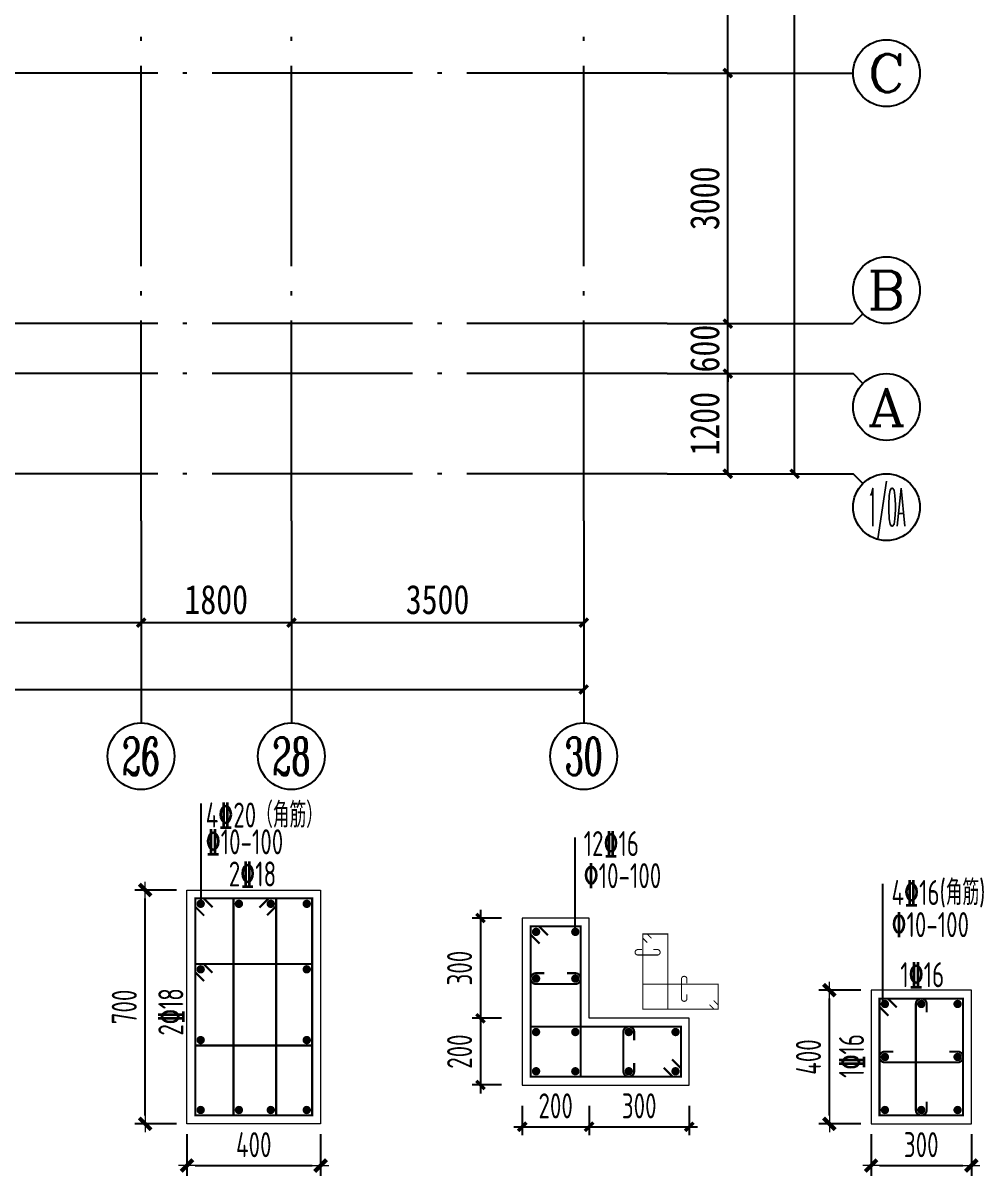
# Model space of a CAD drawing. Extents: x -144902 to 588294, y -160863 to 65494.
# Drawn here: x 22089 to 33546, y -132730 to -118918 of the extents above; entities that cross this region are included whole.
import ezdxf
from ezdxf.enums import TextEntityAlignment as Align

# ---------------------------------------------------------------- set-up
doc = ezdxf.new("R2010")
doc.units = 0
doc.header["$LTSCALE"] = 100
doc.linetypes.add('ACAD_ISO04W100', pattern=[30.5, 24, -3, 0.5, -3])
doc.layers.get('0').update_dxf_attribs({"linetype": 'CONTINUOUS'})
doc.layers.get('Defpoints').update_dxf_attribs({"linetype": 'CONTINUOUS'})
for name, color, linetype in [('AXIS', 3, 'CONTINUOUS'), ('AXIS_TEXT', 7, 'CONTINUOUS'), ('DIM', 3, 'CONTINUOUS'), ('DOTE', 253, 'ACAD_ISO04W100'), ('柱', 2, 'CONTINUOUS')]:
    doc.layers.add(name, color=color, linetype=linetype)
for name, color, linetype, lineweight in [('REIN', 6, 'CONTINUOUS', 18), ('Z-柱大样外框', 7, 'ByLayer', 18), ('Z-详图标注', 3, 'CONTINUOUS', 18)]:
    doc.layers.add(name, color=color, linetype=linetype, lineweight=lineweight)
doc.styles.add('_HZTXT', font='complex.shx', dxfattribs={"width": 0.7, "bigfont": 'tssdchn.shx'})
doc.styles.add('COMPLEX', font='COMPLEX')
doc.styles.add('DIM_FONT', font='SIMHEI.TTF', dxfattribs={"width": 0.8})
doc.styles.get("Standard").update_dxf_attribs({"font": 'tssdeng.shx', "width": 0.7, "bigfont": 'tssdchn.shx'})
doc.styles.add('TCCAD_Dimension', font='Tssdeng.shx', dxfattribs={"width": 0.7, "bigfont": 'tssdchn.shx'})
doc.styles.add('TSSD_Dimension', font='Tssdeng.shx', dxfattribs={"width": 0.7, "bigfont": 'tssdchn.shx'})
doc.dimstyles.new('_TCH_ARCH&&100', dxfattribs={"dimtxt": 350, "dimasz": 100, "dimexe": 250, "dimexo": 300, "dimgap": 100, "dimtad": 1, "dimdec": 0, "dimzin": 0, "dimdsep": 46, "dimtxsty": 'DIM_FONT', "dimblk": 'ARCHTICK', "dimcen": 0.09, "dimclrt": 7, "dimazin": 2, "dimtfac": 1, "dimtdec": 0, "dimtix": 1, "dimtmove": 2, "dimatfit": 3, "dimfxl": 1, "dimtolj": 1, "dimtzin": 0, "dimarcsym": 0})
doc.dimstyles.new('TCCAD_25_100', dxfattribs={"dimtxt": 300, "dimasz": 100, "dimexe": 125, "dimexo": 125, "dimgap": 100, "dimtad": 1, "dimdec": 0, "dimlfac": 0.25, "dimzin": 0, "dimdsep": 46, "dimtxsty": 'TCCAD_Dimension', "dimblk": '_TCDBK25_100', "dimcen": 0, "dimclrt": 7, "dimadec": 0, "dimazin": 0, "dimtfac": 1, "dimtdec": 0, "dimtix": 1, "dimtmove": 2, "dimatfit": 3, "dimfxl": 1, "dimtolj": 1, "dimtzin": 0, "dimarcsym": 0})
doc.dimstyles.new('TSSD_25_100', dxfattribs={"dimtxt": 300, "dimasz": 100, "dimexe": 100, "dimexo": 250, "dimgap": 100, "dimtad": 1, "dimdec": 0, "dimlfac": 0.25, "dimzin": 0, "dimdsep": 46, "dimtxsty": 'TSSD_Dimension', "dimblk": 'ARCHTICK', "dimcen": 0, "dimdle": 100, "dimclrt": 7, "dimadec": 0, "dimazin": 0, "dimtfac": 1, "dimtdec": 0, "dimtix": 1, "dimtmove": 2, "dimatfit": 3, "dimfxl": 1, "dimtolj": 1, "dimtzin": 0, "dimarcsym": 0})

# ---------------------------------------------------------------- blocks, each defined once
blk = doc.blocks.new('_TCDBK25_100')
blk.add_line((-1, 0), (1, 0))
at = {"const_width": 0.5}
blk.add_lwpolyline([(-0.7, -0.7), (0.7, 0.7)], dxfattribs=at)
blk = doc.blocks.new('*D444')
at = {"layer": 'Defpoints', "color": 0}
for p in [(24051, -132105), (25651, -132105), (25651, -132605)]:
    blk.add_point(p, dxfattribs=at)
at = {"layer": 'Z-详图标注', "color": 0, "lineweight": -2}
for p, q in [((24051, -132230), (24051, -132730)), ((25651, -132230), (25651, -132730)), ((24151, -132605), (25551, -132605))]:
    blk.add_line(p, q, dxfattribs=at)
at = {"layer": 'Z-详图标注', "color": 0, "lineweight": -2, "xscale": 100, "yscale": 100, "zscale": 100, "rotation": 180}
blk.add_blockref('_TCDBK25_100', (24051, -132605), dxfattribs=at)
at = {"layer": 'Z-详图标注', "color": 0, "lineweight": -2, "xscale": 100, "yscale": 100, "zscale": 100}
blk.add_blockref('_TCDBK25_100', (25651, -132605), dxfattribs=at)
at = {"layer": 'Z-详图标注', "color": 7, "insert": (24851, -132355), "char_height": 300, "attachment_point": 5, "style": 'TCCAD_Dimension'}
blk.add_mtext('\\A1;400', dxfattribs=at)
blk = doc.blocks.new('*D445')
at = {"layer": 'Defpoints', "color": 0}
for p in [(23551, -129305), (24051, -129305), (24051, -132105)]:
    blk.add_point(p, dxfattribs=at)
at = {"layer": 'Z-详图标注', "color": 0, "lineweight": -2}
for p, q in [((23926, -129305), (23426, -129305)), ((23551, -132005), (23551, -129405)), ((23926, -132105), (23426, -132105))]:
    blk.add_line(p, q, dxfattribs=at)
at = {"layer": 'Z-详图标注', "color": 0, "lineweight": -2, "xscale": 100, "yscale": 100, "zscale": 100}
for p, rotation in [((23551, -129305), 90), ((23551, -132105), 270)]:
    blk.add_blockref('_TCDBK25_100', p, dxfattribs=dict(at, rotation=rotation))
at = {"layer": 'Z-详图标注', "color": 7, "insert": (23301, -130705), "char_height": 300, "attachment_point": 5, "rotation": 90, "style": 'TCCAD_Dimension'}
blk.add_mtext('\\A1;700', dxfattribs=at)
blk = doc.blocks.new('_ArchTick')
at = {"color": 0, "linetype": 'ByBlock', "const_width": 0.4}
blk.add_lwpolyline([(-0.5, -0.5), (0.5, 0.5)], dxfattribs=at)
blk = doc.blocks.new('*D446')
at = {"layer": 'Defpoints', "color": 0}
for p in [(28066, -129640), (27566, -130840), (28066, -130840)]:
    blk.add_point(p, dxfattribs=at)
at = {"layer": 'DIM', "color": 0, "lineweight": -2}
for p, q in [((27566, -129540), (27566, -130940)), ((27816, -129640), (27466, -129640)), ((27816, -130840), (27466, -130840))]:
    blk.add_line(p, q, dxfattribs=at)
at = {"layer": 'DIM', "color": 0, "lineweight": -2, "xscale": 100, "yscale": 100, "zscale": 100}
for p, rotation in [((27566, -129640), 90), ((27566, -130840), 270)]:
    blk.add_blockref('_ArchTick', p, dxfattribs=dict(at, rotation=rotation))
at = {"layer": 'DIM', "color": 7, "insert": (27316, -130240), "char_height": 300, "attachment_point": 5, "rotation": 90, "style": 'TSSD_Dimension'}
blk.add_mtext('\\A1;300', dxfattribs=at)
blk = doc.blocks.new('*D447')
at = {"layer": 'Defpoints', "color": 0}
for p in [(28066, -130840), (27566, -131640), (28066, -131640)]:
    blk.add_point(p, dxfattribs=at)
at = {"layer": 'DIM', "color": 0, "lineweight": -2}
for p, q in [((27566, -130740), (27566, -131740)), ((27816, -130840), (27466, -130840)), ((27816, -131640), (27466, -131640))]:
    blk.add_line(p, q, dxfattribs=at)
at = {"layer": 'DIM', "color": 0, "lineweight": -2, "xscale": 100, "yscale": 100, "zscale": 100}
for p, rotation in [((27566, -130840), 90), ((27566, -131640), 270)]:
    blk.add_blockref('_ArchTick', p, dxfattribs=dict(at, rotation=rotation))
at = {"layer": 'DIM', "color": 7, "insert": (27316, -131240), "char_height": 300, "attachment_point": 5, "rotation": 90, "style": 'TSSD_Dimension'}
blk.add_mtext('\\A1;200', dxfattribs=at)
blk = doc.blocks.new('*D448')
at = {"layer": 'Defpoints', "color": 0}
for p in [(28066, -131640), (28866, -131640), (28866, -132140)]:
    blk.add_point(p, dxfattribs=at)
at = {"layer": 'DIM', "color": 0, "lineweight": -2}
for p, q in [((28066, -131890), (28066, -132240)), ((28866, -131890), (28866, -132240)), ((27966, -132140), (28966, -132140))]:
    blk.add_line(p, q, dxfattribs=at)
at = {"layer": 'DIM', "color": 0, "lineweight": -2, "xscale": 100, "yscale": 100, "zscale": 100, "rotation": 180}
blk.add_blockref('_ArchTick', (28066, -132140), dxfattribs=at)
at = {"layer": 'DIM', "color": 0, "lineweight": -2, "xscale": 100, "yscale": 100, "zscale": 100}
blk.add_blockref('_ArchTick', (28866, -132140), dxfattribs=at)
at = {"layer": 'DIM', "color": 7, "insert": (28466, -131890), "char_height": 300, "attachment_point": 5, "style": 'TSSD_Dimension'}
blk.add_mtext('\\A1;200', dxfattribs=at)
blk = doc.blocks.new('*D449')
at = {"layer": 'Defpoints', "color": 0}
for p in [(28866, -131640), (30066, -131640), (30066, -132140)]:
    blk.add_point(p, dxfattribs=at)
at = {"layer": 'DIM', "color": 0, "lineweight": -2}
for p, q in [((28866, -131890), (28866, -132240)), ((30066, -131890), (30066, -132240)), ((28766, -132140), (30166, -132140))]:
    blk.add_line(p, q, dxfattribs=at)
at = {"layer": 'DIM', "color": 0, "lineweight": -2, "xscale": 100, "yscale": 100, "zscale": 100, "rotation": 180}
blk.add_blockref('_ArchTick', (28866, -132140), dxfattribs=at)
at = {"layer": 'DIM', "color": 0, "lineweight": -2, "xscale": 100, "yscale": 100, "zscale": 100}
blk.add_blockref('_ArchTick', (30066, -132140), dxfattribs=at)
at = {"layer": 'DIM', "color": 7, "insert": (29466, -131890), "char_height": 300, "attachment_point": 5, "style": 'TSSD_Dimension'}
blk.add_mtext('\\A1;300', dxfattribs=at)
blk = doc.blocks.new('*D450')
at = {"layer": 'Defpoints', "color": 0}
for p in [(32243, -132105), (33443, -132105), (33443, -132605)]:
    blk.add_point(p, dxfattribs=at)
at = {"layer": 'Z-详图标注', "color": 0, "lineweight": -2}
for p, q in [((32243, -132230), (32243, -132730)), ((33443, -132230), (33443, -132730)), ((32343, -132605), (33343, -132605))]:
    blk.add_line(p, q, dxfattribs=at)
at = {"layer": 'Z-详图标注', "color": 0, "lineweight": -2, "xscale": 100, "yscale": 100, "zscale": 100, "rotation": 180}
blk.add_blockref('_TCDBK25_100', (32243, -132605), dxfattribs=at)
at = {"layer": 'Z-详图标注', "color": 0, "lineweight": -2, "xscale": 100, "yscale": 100, "zscale": 100}
blk.add_blockref('_TCDBK25_100', (33443, -132605), dxfattribs=at)
at = {"layer": 'Z-详图标注', "color": 7, "insert": (32843, -132355), "char_height": 300, "attachment_point": 5, "style": 'TCCAD_Dimension'}
blk.add_mtext('\\A1;300', dxfattribs=at)
blk = doc.blocks.new('*D451')
at = {"layer": 'Defpoints', "color": 0}
for p in [(31743, -130505), (32243, -130505), (32243, -132105)]:
    blk.add_point(p, dxfattribs=at)
at = {"layer": 'Z-详图标注', "color": 0, "lineweight": -2}
for p, q in [((32118, -130505), (31618, -130505)), ((31743, -132005), (31743, -130605)), ((32118, -132105), (31618, -132105))]:
    blk.add_line(p, q, dxfattribs=at)
at = {"layer": 'Z-详图标注', "color": 0, "lineweight": -2, "xscale": 100, "yscale": 100, "zscale": 100}
for p, rotation in [((31743, -130505), 90), ((31743, -132105), 270)]:
    blk.add_blockref('_TCDBK25_100', p, dxfattribs=dict(at, rotation=rotation))
at = {"layer": 'Z-详图标注', "color": 7, "insert": (31493, -131305), "char_height": 300, "attachment_point": 5, "rotation": 90, "style": 'TCCAD_Dimension'}
blk.add_mtext('\\A1;400', dxfattribs=at)
blk = doc.blocks.new('*D1138')
at = {"layer": 'AXIS', "color": 0, "lineweight": -2}
for p, q in [((30102, -123118), (30777, -123118)), ((30527, -124318), (30527, -123118)), ((30102, -124318), (30777, -124318))]:
    blk.add_line(p, q, dxfattribs=at)
at = {"layer": 'Defpoints', "color": 0}
for p in [(29802, -123118), (30527, -123118), (29802, -124318)]:
    blk.add_point(p, dxfattribs=at)
at = {"layer": 'AXIS', "color": 0, "lineweight": -2, "xscale": 100, "yscale": 100, "zscale": 100}
for p, rotation in [((30527, -123118), 90), ((30527, -124318), 270)]:
    blk.add_blockref('_ArchTick', p, dxfattribs=dict(at, rotation=rotation))
at = {"layer": 'AXIS', "color": 7, "insert": (30252, -123718), "char_height": 350, "attachment_point": 5, "rotation": 90, "style": 'DIM_FONT'}
blk.add_mtext('\\A1;1200', dxfattribs=at)
blk = doc.blocks.new('*D1139')
at = {"layer": 'AXIS', "color": 0, "lineweight": -2}
for p, q in [((30527, -122518), (30527, -122418)), ((30102, -122518), (30777, -122518)), ((30527, -123118), (30527, -122518)), ((30102, -123118), (30777, -123118)), ((30527, -123118), (30527, -123218))]:
    blk.add_line(p, q, dxfattribs=at)
at = {"layer": 'Defpoints', "color": 0}
for p in [(29802, -122518), (30527, -122518), (29802, -123118)]:
    blk.add_point(p, dxfattribs=at)
at = {"layer": 'AXIS', "color": 0, "lineweight": -2, "xscale": 100, "yscale": 100, "zscale": 100}
for p, rotation in [((30527, -122518), 270), ((30527, -123118), 90)]:
    blk.add_blockref('_ArchTick', p, dxfattribs=dict(at, rotation=rotation))
at = {"layer": 'AXIS', "color": 7, "insert": (30252, -122818), "char_height": 350, "attachment_point": 5, "rotation": 90, "style": 'DIM_FONT'}
blk.add_mtext('\\A1;600', dxfattribs=at)
blk = doc.blocks.new('*D1140')
at = {"layer": 'AXIS', "color": 0, "lineweight": -2}
for p, q in [((30102, -119518), (30777, -119518)), ((30527, -122518), (30527, -119518)), ((30102, -122518), (30777, -122518))]:
    blk.add_line(p, q, dxfattribs=at)
at = {"layer": 'Defpoints', "color": 0}
for p in [(29802, -119518), (30527, -119518), (29802, -122518)]:
    blk.add_point(p, dxfattribs=at)
at = {"layer": 'AXIS', "color": 0, "lineweight": -2, "xscale": 100, "yscale": 100, "zscale": 100}
for p, rotation in [((30527, -119518), 90), ((30527, -122518), 270)]:
    blk.add_blockref('_ArchTick', p, dxfattribs=dict(at, rotation=rotation))
at = {"layer": 'AXIS', "color": 7, "insert": (30252, -121018), "char_height": 350, "attachment_point": 5, "rotation": 90, "style": 'DIM_FONT'}
blk.add_mtext('\\A1;3000', dxfattribs=at)
blk = doc.blocks.new('*D1141')
at = {"layer": 'AXIS', "color": 0, "lineweight": -2}
for p, q in [((30102, -117118), (30777, -117118)), ((30527, -119518), (30527, -117118)), ((30102, -119518), (30777, -119518))]:
    blk.add_line(p, q, dxfattribs=at)
at = {"layer": 'Defpoints', "color": 0}
for p in [(29802, -117118), (30527, -117118), (29802, -119518)]:
    blk.add_point(p, dxfattribs=at)
at = {"layer": 'AXIS', "color": 0, "lineweight": -2, "xscale": 100, "yscale": 100, "zscale": 100}
for p, rotation in [((30527, -117118), 90), ((30527, -119518), 270)]:
    blk.add_blockref('_ArchTick', p, dxfattribs=dict(at, rotation=rotation))
at = {"layer": 'AXIS', "color": 7, "insert": (30252, -118318), "char_height": 350, "attachment_point": 5, "rotation": 90, "style": 'DIM_FONT'}
blk.add_mtext('\\A1;2400', dxfattribs=at)
blk = doc.blocks.new('*D1146')
at = {"layer": 'AXIS', "color": 0, "lineweight": -2}
for p, q in [((30102, -106918), (31577, -106918)), ((31327, -124318), (31327, -106918)), ((30102, -124318), (31577, -124318))]:
    blk.add_line(p, q, dxfattribs=at)
at = {"layer": 'Defpoints', "color": 0}
for p in [(29802, -106918), (31327, -106918), (29802, -124318, 0)]:
    blk.add_point(p, dxfattribs=at)
at = {"layer": 'AXIS', "color": 0, "lineweight": -2, "xscale": 100, "yscale": 100, "zscale": 100}
for p, rotation in [((31327, -106918), 90), ((31327, -124318), 270)]:
    blk.add_blockref('_ArchTick', p, dxfattribs=dict(at, rotation=rotation))
at = {"layer": 'AXIS', "color": 7, "insert": (31052, -115618), "char_height": 350, "attachment_point": 5, "rotation": 90, "style": 'DIM_FONT'}
blk.add_mtext('\\A1;17400', dxfattribs=at)
blk = doc.blocks.new('*D1166')
at = {"layer": 'AXIS', "color": 0, "lineweight": -2}
for p, q in [((25302, -125181), (25302, -126351)), ((28802, -125181), (28802, -126351)), ((25302, -126101), (28802, -126101))]:
    blk.add_line(p, q, dxfattribs=at)
at = {"layer": 'Defpoints', "color": 0}
for p in [(25302, -124881), (28802, -124881), (28802, -126101)]:
    blk.add_point(p, dxfattribs=at)
at = {"layer": 'AXIS', "color": 0, "lineweight": -2, "xscale": 100, "yscale": 100, "zscale": 100, "rotation": 180}
blk.add_blockref('_ArchTick', (25302, -126101), dxfattribs=at)
at = {"layer": 'AXIS', "color": 0, "lineweight": -2, "xscale": 100, "yscale": 100, "zscale": 100}
blk.add_blockref('_ArchTick', (28802, -126101), dxfattribs=at)
at = {"layer": 'AXIS', "color": 7, "insert": (27052, -125826), "char_height": 350, "attachment_point": 5, "style": 'DIM_FONT'}
blk.add_mtext('\\A1;3500', dxfattribs=at)
blk = doc.blocks.new('*D1167')
at = {"layer": 'AXIS', "color": 0, "lineweight": -2}
for p, q in [((23502, -125181), (23502, -126351)), ((25302, -125181), (25302, -126351)), ((23502, -126101), (25302, -126101))]:
    blk.add_line(p, q, dxfattribs=at)
at = {"layer": 'Defpoints', "color": 0}
for p in [(23502, -124881), (25302, -124881), (25302, -126101)]:
    blk.add_point(p, dxfattribs=at)
at = {"layer": 'AXIS', "color": 0, "lineweight": -2, "xscale": 100, "yscale": 100, "zscale": 100, "rotation": 180}
blk.add_blockref('_ArchTick', (23502, -126101), dxfattribs=at)
at = {"layer": 'AXIS', "color": 0, "lineweight": -2, "xscale": 100, "yscale": 100, "zscale": 100}
blk.add_blockref('_ArchTick', (25302, -126101), dxfattribs=at)
at = {"layer": 'AXIS', "color": 7, "insert": (24402, -125826), "char_height": 350, "attachment_point": 5, "style": 'DIM_FONT'}
blk.add_mtext('\\A1;1800', dxfattribs=at)
blk = doc.blocks.new('*D1168')
at = {"layer": 'AXIS', "color": 0, "lineweight": -2}
for p, q in [((19602, -125181), (19602, -126351)), ((23502, -125181), (23502, -126351)), ((19602, -126101), (23502, -126101))]:
    blk.add_line(p, q, dxfattribs=at)
at = {"layer": 'Defpoints', "color": 0}
for p in [(19602, -124881), (23502, -124881), (23502, -126101)]:
    blk.add_point(p, dxfattribs=at)
at = {"layer": 'AXIS', "color": 0, "lineweight": -2, "xscale": 100, "yscale": 100, "zscale": 100, "rotation": 180}
blk.add_blockref('_ArchTick', (19602, -126101), dxfattribs=at)
at = {"layer": 'AXIS', "color": 0, "lineweight": -2, "xscale": 100, "yscale": 100, "zscale": 100}
blk.add_blockref('_ArchTick', (23502, -126101), dxfattribs=at)
at = {"layer": 'AXIS', "color": 7, "insert": (21552, -125826), "char_height": 350, "attachment_point": 5, "style": 'DIM_FONT'}
blk.add_mtext('\\A1;3900', dxfattribs=at)
blk = doc.blocks.new('*D1182')
at = {"layer": 'AXIS', "color": 0, "lineweight": -2}
for p, q in [((-10298, -125181), (-10298, -127151)), ((28802, -125181), (28802, -127151)), ((-10298, -126901), (28802, -126901))]:
    blk.add_line(p, q, dxfattribs=at)
at = {"layer": 'Defpoints', "color": 0}
for p in [(-10298, -124881, 0), (28802, -124881, 0), (28802, -126901)]:
    blk.add_point(p, dxfattribs=at)
at = {"layer": 'AXIS', "color": 0, "lineweight": -2, "xscale": 100, "yscale": 100, "zscale": 100, "rotation": 180}
blk.add_blockref('_ArchTick', (-10298, -126901), dxfattribs=at)
at = {"layer": 'AXIS', "color": 0, "lineweight": -2, "xscale": 100, "yscale": 100, "zscale": 100}
blk.add_blockref('_ArchTick', (28802, -126901), dxfattribs=at)
at = {"layer": 'AXIS', "color": 7, "insert": (9252, -126626), "char_height": 350, "attachment_point": 5, "style": 'DIM_FONT'}
blk.add_mtext('\\A1;39100', dxfattribs=at)
blk = doc.blocks.new('_AXISO')
blk.add_circle((0, 0), 0.5)
at = {"layer": 'AXIS_TEXT', "style": 'COMPLEX', "width": 1.041667}
blk.add_attdef('A', text='', height=0.56, dxfattribs=at).set_placement((-0.25, -0.28), (0.25, -0.28), align=Align.FIT)

msp = doc.modelspace()

# ---------------------------------------------------------------- linework, layer by layer
at = {"layer": 'AXIS'}
for p, q in [((29801.594, -119518.135, 0), (32026.594, -119518.135, 0)), ((32143.751, -122400.978, 0), (32026.594, -122518.135, 0)), ((29801.594, -122518.135, 0), (32026.594, -122518.135, 0)), ((29801.594, -123118.135, 0), (32026.594, -123118.135, 0)), ((32143.751, -123235.292, 0), (32026.594, -123118.135, 0)), ((29801.594, -124318.135, 0), (32026.594, -124318.135, 0)), ((32143.751, -124435.292, 0), (32026.594, -124318.135, 0)), ((23501.594, -124881.378, 0), (23501.594, -127301.485, 0)), ((25301.594, -124881.378, 0), (25301.594, -127301.485, 0)), ((28801.594, -124881.378, 0), (28801.594, -127301.485, 0))]:
    msp.add_line(p, q, dxfattribs=at)
at = {"layer": 'DOTE'}
for p, q in [((28801.594, -124881.378, 0), (28801.594, -105918.135, 0)), ((23501.594, -124881.378, 0), (23501.594, -113818.135, 0)), ((25301.594, -124881.378, 0), (25301.594, -113818.135, 0)), ((29801.594, -119518.135, 0), (-11298.406, -119518.135, 0)), ((29801.594, -122518.135, 0), (-11298.406, -122518.135, 0)), ((29801.594, -123118.135, 0), (14801.594, -123118.135, 0)), ((29801.594, -124318.135, 0), (-11298.406, -124318.135, 0))]:
    msp.add_line(p, q, dxfattribs=at)
at = {"layer": 'REIN', "color": 210}
for points, const_width in [([(24256.652, -129610.611), (24150.586, -129504.545), (24150.586, -129404.545), (25550.586, -129404.545), (25550.586, -132004.545), (24150.586, -132004.545), (24150.586, -129404.545), (24250.586, -129404.545), (24356.652, -129510.611)], 25), ([(28272.386, -129946.53), (28166.32, -129840.464), (28166.32, -129740.464), (28766.32, -129740.464), (28766.32, -131540.464), (28166.32, -131540.464), (28166.32, -129740.464), (28266.32, -129740.464), (28372.386, -129846.53)], 25), ([(29563.597, -129934.231), (29510.564, -129881.198), (29510.564, -129831.198), (29810.564, -129831.198), (29810.564, -130731.198), (29510.564, -130731.198), (29510.564, -129831.198), (29560.564, -129831.198), (29613.597, -129884.231)], 12.5), ([(30357.531, -130628.165), (30410.564, -130681.198), (30410.564, -130731.198), (29510.564, -130731.198), (29510.564, -130431.198), (30410.564, -130431.198), (30410.564, -130731.198), (30360.564, -130731.198), (30307.531, -130678.165)], 12.5), ([(32449.309, -130810.611), (32343.243, -130704.545), (32343.243, -130604.545), (33343.243, -130604.545), (33343.243, -132004.545), (32343.243, -132004.545), (32343.243, -130604.545), (32443.243, -130604.545), (32549.309, -130710.611)], 25), ([(29860.254, -131334.398), (29966.32, -131440.464), (29966.32, -131540.464), (28166.32, -131540.464), (28166.32, -130940.464), (29966.32, -130940.464), (29966.32, -131540.464), (29866.32, -131540.464), (29760.254, -131434.398)], 25)]:
    msp.add_lwpolyline(points, dxfattribs=dict(at, const_width=const_width))
at = {"layer": 'REIN', "color": 6, "const_width": 25}
for points in [[(25010.502, -129605.844), (25119.877, -129496.469), (25119.877, -129404.545), (24608.579, -129404.545), (24608.579, -132004.545), (25119.877, -132004.545), (25119.877, -129404.545), (25027.954, -129404.545), (24918.578, -129513.92)], [(24256.652, -130395.312), (24150.586, -130289.246), (24150.586, -130189.246), (25550.586, -130189.246), (25550.586, -131166.952), (24150.586, -131166.952), (24150.586, -130189.246), (24250.586, -130189.246), (24356.652, -130295.312)]]:
    msp.add_lwpolyline(points, dxfattribs=at)
at = {"layer": 'REIN', "color": 6, "const_width": 50}
for points in [[(24190.586, -129469.545, 1), (24240.586, -129469.545, 1)], [(24648.579, -129469.545, 1), (24698.579, -129469.545, 1)], [(25029.877, -129469.545, 1), (25079.877, -129469.545, 1)], [(25460.586, -129469.545, 1), (25510.586, -129469.545, 1)], [(28206.32, -129805.464, 1), (28256.32, -129805.464, 1)], [(28676.32, -129805.464, 1), (28726.32, -129805.464, 1)], [(24190.586, -130254.246, 1), (24240.586, -130254.246, 1)], [(25460.586, -130254.246, 1), (25510.586, -130254.246, 1)], [(28206.32, -130365.464, 1), (28256.32, -130365.464, 1)], [(28676.32, -130365.464, 1), (28726.32, -130365.464, 1)], [(32383.243, -130669.545, 1), (32433.243, -130669.545, 1)], [(32818.243, -130669.545, 1), (32868.243, -130669.545, 1)], [(33253.243, -130669.545, 1), (33303.243, -130669.545, 1)], [(24190.586, -131101.952, 1), (24240.586, -131101.952, 1)], [(25460.586, -131101.952, 1), (25510.586, -131101.952, 1)], [(28206.32, -131005.464, 1), (28256.32, -131005.464, 1)], [(28676.32, -131005.464, 1), (28726.32, -131005.464, 1)], [(29316.32, -131005.464, 1), (29366.32, -131005.464, 1)], [(29876.32, -131005.464, 1), (29926.32, -131005.464, 1)], [(32383.243, -131304.545, 1), (32433.243, -131304.545, 1)], [(33253.243, -131304.545, 1), (33303.243, -131304.545, 1)], [(28206.32, -131475.464, 1), (28256.32, -131475.464, 1)], [(28676.32, -131475.464, 1), (28726.32, -131475.464, 1)], [(29316.32, -131475.464, 1), (29366.32, -131475.464, 1)], [(29876.32, -131475.464, 1), (29926.32, -131475.464, 1)], [(24190.586, -131939.545, 1), (24240.586, -131939.545, 1)], [(24648.579, -131939.545, 1), (24698.579, -131939.545, 1)], [(25029.877, -131939.545, 1), (25079.877, -131939.545, 1)], [(25460.586, -131939.545, 1), (25510.586, -131939.545, 1)], [(32383.243, -131939.545, 1), (32433.243, -131939.545, 1)], [(32818.243, -131939.545, 1), (32868.243, -131939.545, 1)], [(33253.243, -131939.545, 1), (33303.243, -131939.545, 1)]]:
    msp.add_lwpolyline(points, format="xyb", close=True, dxfattribs=at)
at = {"layer": 'REIN', "color": 6}
for points, const_width in [([(29634.731, -130017.864), (29684.731, -130017.864, -1), (29684.731, -130082.864), (29449.731, -130082.864, -1), (29449.731, -130017.864), (29499.731, -130017.864)], 12.5), ([(28601.32, -130300.464), (28701.32, -130300.464, -1), (28701.32, -130430.464), (28231.32, -130430.464, -1), (28231.32, -130300.464), (28331.32, -130300.464)], 25), ([(30037.231, -130555.364), (30037.231, -130605.364, -1), (29972.231, -130605.364), (29972.231, -130370.364, -1), (30037.231, -130370.364), (30037.231, -130420.364)], 12.5), ([(32908.243, -131839.545), (32908.243, -131939.545, -1), (32778.243, -131939.545), (32778.243, -130669.545, -1), (32908.243, -130669.545), (32908.243, -130769.545)], 25), ([(29406.32, -131375.464), (29406.32, -131475.464, -1), (29276.32, -131475.464), (29276.32, -131005.464, -1), (29406.32, -131005.464), (29406.32, -131105.464)], 25), ([(33178.243, -131239.545), (33278.243, -131239.545, -1), (33278.243, -131369.545), (32408.243, -131369.545, -1), (32408.243, -131239.545), (32508.243, -131239.545)], 25)]:
    msp.add_lwpolyline(points, format="xyb", dxfattribs=dict(at, const_width=const_width))
at = {"layer": 'Z-柱大样外框'}
for points in [[(25650.586, -129304.545), (25650.586, -132104.545), (24050.586, -132104.545), (24050.586, -129304.545)], [(30066.32, -131640.464), (30066.32, -130840.464), (28866.32, -130840.464), (28866.32, -129640.464), (28066.32, -129640.464), (28066.32, -131640.464)], [(33443.243, -132104.545), (33443.243, -130504.545), (32243.243, -130504.545), (32243.243, -132104.545)]]:
    msp.add_lwpolyline(points, close=True, dxfattribs=at)
at = {"layer": '柱'}
for p, q in [((24215.586, -128269.545), (24215.586, -129469.545)), ((28701.32, -129780.464), (28701.32, -128674.553)), ((32383.243, -130669.545), (32383.243, -129228.564))]:
    msp.add_line(p, q, dxfattribs=at)

# ---------------------------------------------------------------- block references
at = {"layer": 'AXIS'}
ref = msp.add_blockref('_AXISO', (32426.594, -119518.135, 0), dxfattribs=dict(at, xscale=800, yscale=800, zscale=800))
ref.add_attrib('A', 'C', dxfattribs={"layer": 'AXIS_TEXT', "height": 452.548, "style": '_HZTXT', "width": 1.4}).set_placement((32200.32, -119744.409, 0), (32652.868, -119744.409, 0), align=Align.FIT)
ref = msp.add_blockref('_AXISO', (32426.594, -122118.135, 0), dxfattribs=dict(at, xscale=800, yscale=800, zscale=800))
ref.add_attrib('A', 'B', dxfattribs={"layer": 'AXIS_TEXT', "height": 452.548, "style": '_HZTXT', "width": 1.235294}).set_placement((32200.32, -122344.409, 0), (32652.868, -122344.409, 0), align=Align.FIT)
ref = msp.add_blockref('_AXISO', (32426.594, -123518.135, 0), dxfattribs=dict(at, xscale=800, yscale=800, zscale=800))
ref.add_attrib('A', 'A', dxfattribs={"layer": 'AXIS_TEXT', "height": 452.548, "style": '_HZTXT', "width": 1.166667}).set_placement((32200.32, -123744.409, 0), (32652.868, -123744.409, 0), align=Align.FIT)
ref = msp.add_blockref('_AXISO', (32426.594, -124718.135, 0), dxfattribs=dict(at, xscale=800, yscale=800, zscale=800))
ref.add_attrib('A', '1/0A', dxfattribs={"layer": 'AXIS_TEXT', "height": 452.5483, "style": '_HZTXT', "width": 0.28}).set_placement((32200.32, -124944.409, 0), (32652.868, -124944.409, 0), align=Align.FIT)
ref = msp.add_blockref('_AXISO', (23501.594, -127701.485, 0), dxfattribs=dict(at, xscale=800, yscale=800, zscale=800))
ref.add_attrib('A', '26', dxfattribs={"layer": 'AXIS_TEXT', "height": 452.5483, "style": '_HZTXT', "width": 0.617647}).set_placement((23275.32, -127927.759, 0), (23727.868, -127927.759, 0), align=Align.FIT)
ref = msp.add_blockref('_AXISO', (25301.594, -127701.485, 0), dxfattribs=dict(at, xscale=800, yscale=800, zscale=800))
ref.add_attrib('A', '28', dxfattribs={"layer": 'AXIS_TEXT', "height": 452.5483, "style": '_HZTXT', "width": 0.617647}).set_placement((25075.32, -127927.759, 0), (25527.868, -127927.759, 0), align=Align.FIT)
ref = msp.add_blockref('_AXISO', (28801.594, -127701.485, 0), dxfattribs=dict(at, xscale=800, yscale=800, zscale=800))
ref.add_attrib('A', '30', dxfattribs={"layer": 'AXIS_TEXT', "height": 452.5483, "style": '_HZTXT', "width": 0.636364}).set_placement((28575.32, -127927.759, 0), (29027.868, -127927.759, 0), align=Align.FIT)

# ---------------------------------------------------------------- texts
at = {"layer": '柱', "width": 0.7}
for s, p in [('4%%13220（角筋）', (24275.587, -128255.623)), ('%%13210-100 ', (24275.587, -128576.506))]:
    msp.add_text(s, height=300, dxfattribs=at).set_placement(p, align=Align.TOP_LEFT)
for s, p in [('12%%13216 ', (28801.32, -128897.772)), ('2%%13218', (24552.001, -129262.034)), ('%%13010-100 ', (28801.32, -129282.3)), ('4\x8416(角筋)', (32486.899, -129484.335)), ('%%13010-100 ', (32486.899, -129868.863))]:
    msp.add_text(s, height=300, dxfattribs=at).set_placement(p)
msp.add_text('1\x8416', height=300, dxfattribs=at).set_placement((32855.028, -130318.842), align=Align.MIDDLE)
msp.add_text('2%%13218', height=300, rotation=90, dxfattribs=at).set_placement((24008.35, -131048.128))
msp.add_text('1\x8416', height=300, rotation=90, dxfattribs=at).set_placement((32008.524, -131292.199), align=Align.MIDDLE)

# ---------------------------------------------------------------- dimensions: what is measured, and where the dimension line sits
at = {"layer": 'AXIS'}
for p1, p2, distance, picture, middle in [((29801.594, -124318.135, 0), (29801.594, -106918.135, 0), -1525, '*D1146', (31051.594, -115618.135, 0)), ((29801.594, -119518.135, 0), (29801.594, -117118.135, 0), -725, '*D1141', (30251.594, -118318.135, 0)), ((29801.594, -122518.135, 0), (29801.594, -119518.135, 0), -725, '*D1140', (30251.594, -121018.135, 0)), ((29801.594, -123118.135, 0), (29801.594, -122518.135, 0), -725, '*D1139', (30251.594, -122818.135, 0)), ((29801.594, -124318.135, 0), (29801.594, -123118.135, 0), -725, '*D1138', (30251.594, -123718.135, 0)), ((-10298.406, -124881.378), (28801.594, -124881.378), -2020.107, '*D1182', (9251.594, -126626.485, 0)), ((19601.594, -124881.378, 0), (23501.594, -124881.378, 0), -1220.107, '*D1168', (21551.594, -125826.485, 0)), ((23501.594, -124881.378, 0), (25301.594, -124881.378, 0), -1220.107, '*D1167', (24401.594, -125826.485, 0)), ((25301.594, -124881.378, 0), (28801.594, -124881.378, 0), -1220.107, '*D1166', (27051.594, -125826.485, 0))]:
    dim = msp.add_aligned_dim(p1=p1, p2=p2, distance=distance, dimstyle='_TCH_ARCH&&100', dxfattribs=at)
    dim.commit()
    dim.dimension.update_dxf_attribs({"geometry": picture, "text_midpoint": middle})
at = {"layer": 'DIM'}
for base, p1, p2, picture, middle in [((27566.32, -130840.464), (28066.32, -129640.464), (28066.32, -130840.464), '*D446', (27316.32, -130240.464)), ((27566.32, -131640.464), (28066.32, -130840.464), (28066.32, -131640.464), '*D447', (27316.32, -131240.464))]:
    dim = msp.add_linear_dim(base=base, p1=p1, p2=p2, angle=270, dimstyle='TSSD_25_100', dxfattribs=at)
    dim.commit()
    dim.dimension.update_dxf_attribs({"geometry": picture, "text_midpoint": middle})
for base, p1, p2, picture, middle in [((28866.32, -132140.464), (28066.32, -131640.464), (28866.32, -131640.464), '*D448', (28466.32, -131890.464)), ((30066.32, -132140.464), (28866.32, -131640.464), (30066.32, -131640.464), '*D449', (29466.32, -131890.464))]:
    dim = msp.add_linear_dim(base=base, p1=p1, p2=p2, dimstyle='TSSD_25_100', dxfattribs=at)
    dim.commit()
    dim.dimension.update_dxf_attribs({"geometry": picture, "text_midpoint": middle})
at = {"layer": 'Z-详图标注'}
for base, p1, p2, picture, middle in [((23550.586, -129304.545), (24050.586, -132104.545), (24050.586, -129304.545), '*D445', (23300.586, -130704.545)), ((31743.243, -130504.545), (32243.243, -132104.545), (32243.243, -130504.545), '*D451', (31493.243, -131304.545))]:
    dim = msp.add_linear_dim(base=base, p1=p1, p2=p2, angle=90, dimstyle='TCCAD_25_100', dxfattribs=at)
    dim.commit()
    dim.dimension.update_dxf_attribs({"geometry": picture, "text_midpoint": middle})
for base, p1, p2, picture, middle in [((25650.586, -132604.545), (24050.586, -132104.545), (25650.586, -132104.545), '*D444', (24850.586, -132354.545)), ((33443.243, -132604.545), (32243.243, -132104.545), (33443.243, -132104.545), '*D450', (32843.243, -132354.545))]:
    dim = msp.add_linear_dim(base=base, p1=p1, p2=p2, dimstyle='TCCAD_25_100', dxfattribs=at)
    dim.commit()
    dim.dimension.update_dxf_attribs({"geometry": picture, "text_midpoint": middle})

doc.saveas('drawing.dxf')
